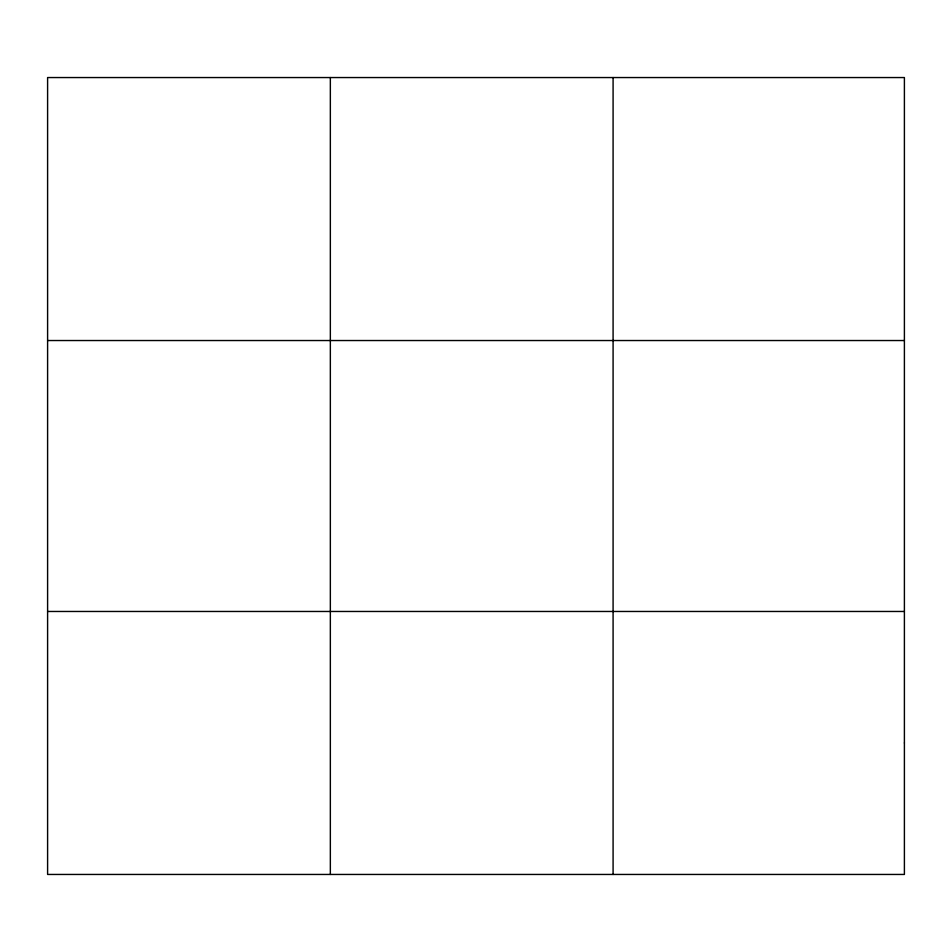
<?xml version="1.0" encoding="UTF-8"?>
<svg xmlns="http://www.w3.org/2000/svg" width="952" height="952" viewBox="0 0 952 952"><rect width="100%" height="100%" fill="white"/><g stroke="black" fill="none" stroke-linecap="round" stroke-linejoin="round"><path stroke-width="1.43" d="M330.344 874.448L330.344 77.552M613.088 874.448L613.088 77.552M47.6 340.53L904.4 340.53M47.6 611.47L904.4 611.47M904.4 742.965L904.4 874.448L47.6 874.448L47.6 77.552L904.4 77.552L904.4 742.965"/></g></svg>
